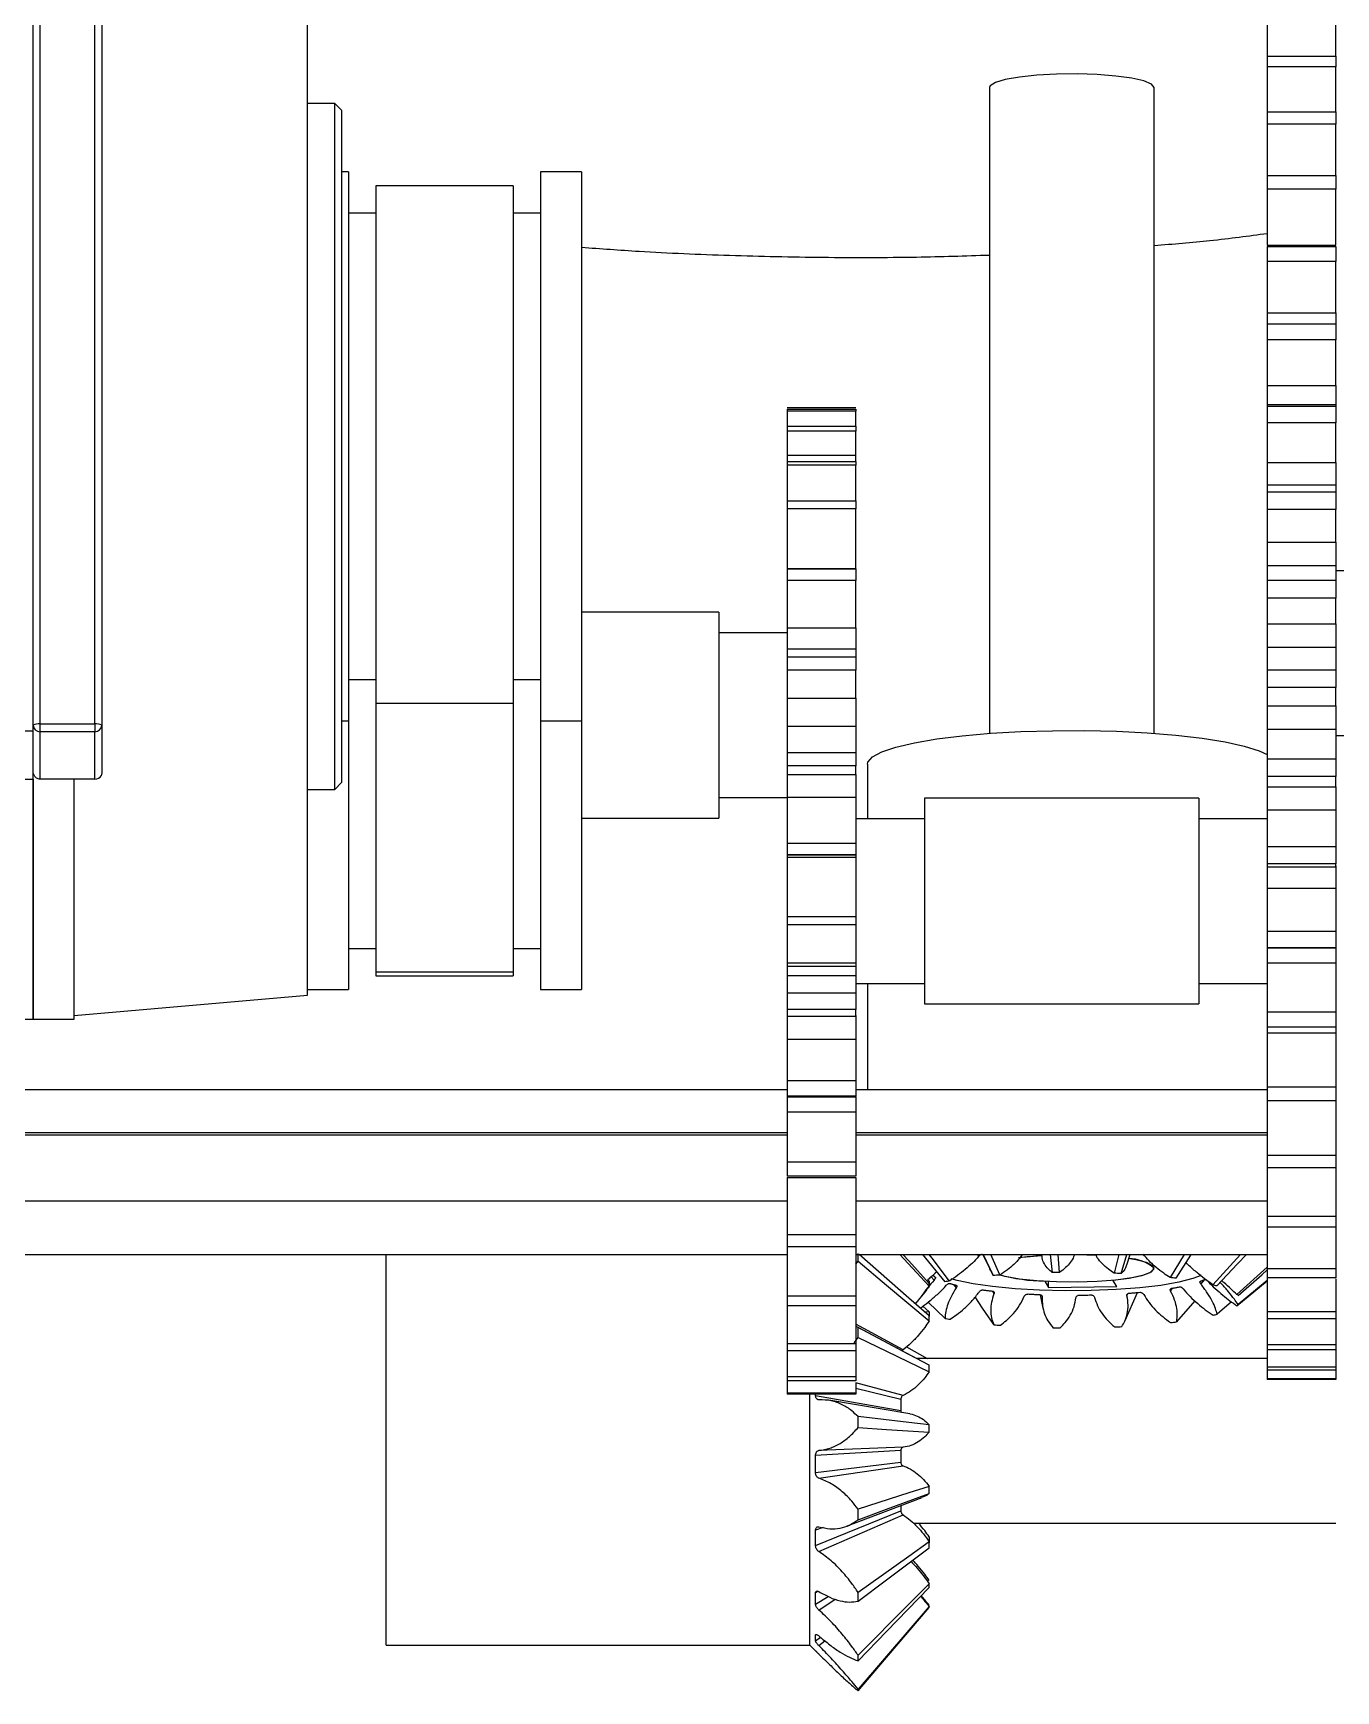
# Model space of a CAD drawing. Header units: millimetres. Extents: x 15 to 415, y 5 to 292.
# Drawn here: x 122.77 to 141.77, y 80.76 to 104.93 of the extents above; entities that cross this region are included whole.
import ezdxf

# ---------------------------------------------------------------- set-up
doc = ezdxf.new("R2010")
doc.units = ezdxf.units.MM

msp = doc.modelspace()

# ---------------------------------------------------------------- linework, layer by layer
at = {"color": 7, "linetype": 'Continuous', "lineweight": 25}
for p, q in [((126.766, 90.903), (126.766, 106.903)), ((122.766, 94.758), (122.766, 106.405)), ((122.866, 106.307), (122.866, 94.856)), ((123.666, 94.856), (123.666, 106.307)), ((123.766, 106.29), (123.766, 94.84)), ((140.766, 105.143), (140.766, 104.589)), ((141.766, 104.589), (141.766, 105.143)), ((140.766, 104.589), (141.766, 104.589)), ((140.766, 104.589), (140.766, 104.437)), ((141.766, 104.437), (140.766, 104.437)), ((140.766, 104.437), (140.766, 103.779)), ((141.766, 104.589), (141.766, 104.437)), ((141.766, 103.779), (141.766, 104.437)), ((136.716, 104.135), (136.716, 94.719)), ((139.116, 94.719), (139.116, 104.135)), ((127.166, 103.903), (126.766, 103.903)), ((127.266, 103.803), (127.166, 103.903)), ((127.166, 93.971), (127.166, 103.903)), ((127.266, 103.803), (127.266, 94.069)), ((140.766, 103.779), (141.766, 103.779)), ((140.766, 103.779), (140.766, 103.602)), ((141.766, 103.779), (141.766, 103.602)), ((141.766, 103.602), (140.766, 103.602)), ((140.766, 103.602), (140.766, 102.849)), ((141.766, 102.849), (141.766, 103.602)), ((127.366, 102.903), (127.266, 102.903)), ((127.366, 102.903), (127.366, 101.676)), ((129.766, 102.703), (127.766, 102.703)), ((127.766, 102.703), (127.766, 95.154)), ((129.766, 102.703), (129.766, 95.154)), ((130.766, 102.903), (130.166, 102.903)), ((130.166, 102.903), (130.166, 101.676)), ((130.766, 102.903), (130.766, 101.676)), ((140.766, 102.849), (141.766, 102.849)), ((140.766, 102.849), (140.766, 102.65)), ((141.766, 102.849), (141.766, 102.65)), ((141.766, 102.65), (140.766, 102.65)), ((140.766, 102.65), (140.766, 101.837)), ((141.766, 101.837), (141.766, 102.65)), ((127.766, 102.303), (127.366, 102.303)), ((130.166, 102.303), (129.766, 102.303)), ((140.766, 101.837), (141.766, 101.837)), ((140.766, 101.814), (141.766, 101.814)), ((140.766, 101.814), (140.766, 101.596)), ((141.766, 101.814), (141.766, 101.596)), ((127.366, 101.676), (127.366, 94.903)), ((130.166, 101.676), (130.166, 94.903)), ((130.766, 101.676), (130.766, 94.903)), ((141.766, 101.596), (140.766, 101.596)), ((140.766, 101.596), (140.766, 100.85)), ((141.766, 100.85), (141.766, 101.596)), ((140.766, 100.85), (141.766, 100.85)), ((140.766, 100.85), (140.766, 100.689)), ((141.766, 100.85), (141.766, 100.689)), ((140.766, 100.689), (141.766, 100.689)), ((140.766, 100.689), (140.766, 100.455)), ((141.766, 100.689), (141.766, 100.455)), ((141.766, 100.455), (140.766, 100.455)), ((140.766, 100.455), (140.766, 99.789)), ((141.766, 99.789), (141.766, 100.455)), ((140.766, 99.789), (141.766, 99.789)), ((140.766, 99.789), (140.766, 99.51)), ((141.766, 99.789), (141.766, 99.51)), ((134.766, 99.463), (133.766, 99.463)), ((133.766, 99.443), (134.766, 99.443)), ((133.766, 99.443), (133.766, 99.415)), ((134.766, 99.415), (133.766, 99.415)), ((133.766, 99.415), (133.766, 99.196)), ((134.766, 99.443), (134.766, 99.415)), ((134.766, 99.196), (134.766, 99.415)), ((141.766, 99.51), (140.766, 99.51)), ((140.766, 99.51), (140.766, 99.491)), ((140.766, 99.491), (141.766, 99.491)), ((140.766, 99.491), (140.766, 99.245)), ((141.766, 99.51), (141.766, 99.491)), ((141.766, 99.491), (141.766, 99.245)), ((133.766, 99.196), (134.766, 99.196)), ((133.766, 99.196), (133.766, 99.124)), ((134.766, 99.124), (133.766, 99.124)), ((133.766, 99.124), (133.766, 98.772)), ((134.766, 99.196), (134.766, 99.124)), ((134.766, 98.772), (134.766, 99.124)), ((141.766, 99.245), (140.766, 99.245)), ((140.766, 99.245), (140.766, 98.668)), ((141.766, 98.668), (141.766, 99.245)), ((134.766, 98.772), (133.766, 98.772)), ((133.766, 98.772), (133.766, 98.68)), ((133.766, 98.68), (134.766, 98.68)), ((133.766, 98.68), (133.766, 98.628)), ((134.766, 98.628), (133.766, 98.628)), ((133.766, 98.628), (133.766, 98.109)), ((134.766, 98.68), (134.766, 98.772)), ((134.766, 98.68), (134.766, 98.628)), ((134.766, 98.109), (134.766, 98.628)), ((140.766, 98.668), (141.766, 98.668)), ((140.766, 98.668), (140.766, 98.337)), ((141.766, 98.668), (141.766, 98.337)), ((133.766, 98.109), (134.766, 98.109)), ((133.766, 98.109), (133.766, 97.992)), ((134.766, 98.109), (134.766, 97.992)), ((141.766, 98.337), (140.766, 98.337)), ((140.766, 98.337), (140.766, 98.239)), ((140.766, 98.239), (141.766, 98.239)), ((140.766, 98.239), (140.766, 97.984)), ((141.766, 98.337), (141.766, 98.239)), ((141.766, 98.239), (141.766, 97.984)), ((134.766, 97.992), (133.766, 97.992)), ((133.766, 97.992), (133.766, 97.115)), ((134.766, 97.115), (134.766, 97.992)), ((141.766, 97.984), (140.766, 97.984)), ((140.766, 97.984), (140.766, 97.505)), ((141.766, 97.505), (141.766, 97.984)), ((140.766, 97.505), (141.766, 97.505)), ((140.766, 97.505), (140.766, 97.165)), ((141.766, 97.505), (141.766, 97.165)), ((140.766, 97.165), (141.766, 97.165)), ((140.766, 97.165), (140.766, 96.951)), ((141.766, 97.165), (141.766, 96.951)), ((134.766, 97.117), (133.766, 97.117)), ((133.766, 97.117), (134.766, 97.117)), ((133.766, 97.117), (133.766, 96.95)), ((133.766, 97.117), (133.766, 97.117)), ((134.766, 96.95), (133.766, 96.95)), ((133.766, 96.95), (133.766, 96.26)), ((134.766, 97.117), (134.766, 96.95)), ((134.766, 97.117), (134.766, 97.117)), ((134.766, 96.26), (134.766, 96.95)), ((140.766, 96.951), (141.766, 96.951)), ((140.766, 96.951), (140.766, 96.691)), ((142.767, 97.088), (141.766, 97.088)), ((141.766, 96.951), (141.766, 96.691)), ((141.766, 96.691), (140.766, 96.691)), ((140.766, 96.691), (140.766, 96.317)), ((141.766, 96.317), (141.766, 96.691)), ((132.766, 96.485), (130.766, 96.485)), ((132.766, 96.485), (132.766, 93.485)), ((133.766, 96.185), (132.766, 96.185)), ((133.766, 96.26), (134.766, 96.26)), ((133.766, 96.26), (133.766, 95.945)), ((134.766, 96.26), (134.766, 95.945)), ((140.766, 96.317), (141.766, 96.317)), ((140.766, 96.317), (140.766, 95.974)), ((141.766, 96.317), (141.766, 95.974)), ((134.766, 95.945), (133.766, 95.945)), ((133.766, 95.945), (133.766, 95.836)), ((134.766, 95.945), (134.766, 95.836)), ((140.766, 95.974), (141.766, 95.974)), ((140.766, 95.974), (140.766, 95.647)), ((141.766, 95.974), (141.766, 95.647)), ((133.766, 95.836), (134.766, 95.836)), ((133.766, 95.836), (133.766, 95.642)), ((134.766, 95.836), (134.766, 95.642)), ((127.366, 95.503), (127.766, 95.503)), ((129.766, 95.503), (130.166, 95.503)), ((134.766, 95.642), (133.766, 95.642)), ((133.766, 95.642), (133.766, 95.233)), ((134.766, 95.233), (134.766, 95.642)), ((140.766, 95.647), (141.766, 95.647)), ((140.766, 95.647), (140.766, 95.386)), ((141.766, 95.647), (141.766, 95.386)), ((133.766, 95.233), (134.766, 95.233)), ((133.766, 95.233), (133.766, 94.825)), ((134.766, 95.233), (134.766, 94.825)), ((141.766, 95.386), (140.766, 95.386)), ((140.766, 95.386), (140.766, 95.123)), ((141.766, 95.123), (141.766, 95.386)), ((129.766, 95.154), (127.766, 95.154)), ((127.766, 95.154), (127.766, 91.237)), ((129.766, 95.154), (129.766, 91.237)), ((140.766, 95.123), (141.766, 95.123)), ((140.766, 95.123), (140.766, 94.781)), ((141.766, 95.123), (141.766, 94.781)), ((121.766, 94.758), (122.766, 94.758)), ((122.766, 94.051), (122.766, 94.758)), ((122.866, 94.856), (123.666, 94.856)), ((122.866, 94.856), (122.866, 94.741)), ((123.666, 94.741), (122.866, 94.741)), ((122.866, 94.741), (122.866, 94.051)), ((123.666, 94.856), (123.666, 94.741)), ((123.666, 94.051), (123.666, 94.741)), ((123.766, 94.84), (123.766, 94.145)), ((127.266, 94.903), (127.366, 94.903)), ((127.366, 94.903), (127.366, 90.985)), ((130.166, 94.903), (130.766, 94.903)), ((130.166, 94.903), (130.166, 90.985)), ((130.766, 94.903), (130.766, 90.985)), ((133.766, 94.825), (134.766, 94.825)), ((133.766, 94.825), (133.766, 94.441)), ((134.766, 94.825), (134.766, 94.441)), ((140.766, 94.781), (141.766, 94.781)), ((140.766, 94.781), (140.766, 94.346)), ((141.766, 94.781), (141.766, 94.346)), ((141.766, 94.688), (142.767, 94.688)), ((133.766, 94.441), (134.766, 94.441)), ((133.766, 94.441), (133.766, 94.246)), ((134.766, 94.246), (133.766, 94.246)), ((133.766, 94.246), (133.766, 94.12)), ((134.766, 94.441), (134.766, 94.246)), ((134.766, 94.12), (134.766, 94.246)), ((134.936, 94.27), (134.936, 93.475)), ((140.766, 94.346), (141.766, 94.346)), ((140.766, 94.346), (140.766, 94.089)), ((141.766, 94.346), (141.766, 94.089)), ((121.766, 94.051), (122.766, 94.051)), ((122.766, 90.553), (122.766, 94.051)), ((122.766, 94.051), (122.766, 90.553)), ((123.366, 94.051), (122.866, 94.051)), ((123.666, 94.051), (123.366, 94.051)), ((123.366, 90.553), (123.366, 94.051)), ((123.766, 94.145), (123.759, 94.101)), ((127.166, 93.903), (127.266, 94.003)), ((127.266, 94.069), (127.266, 94.003)), ((133.766, 94.12), (134.766, 94.12)), ((133.766, 94.12), (133.766, 93.79)), ((134.766, 94.12), (134.766, 93.79)), ((141.766, 94.089), (140.766, 94.089)), ((140.766, 94.089), (140.766, 93.94)), ((141.767, 94.126), (141.766, 94.126)), ((141.766, 93.94), (141.766, 94.089)), ((126.766, 93.903), (127.166, 93.903)), ((127.166, 93.903), (127.166, 93.971)), ((132.766, 93.785), (133.766, 93.785)), ((133.766, 93.79), (134.766, 93.79)), ((133.766, 93.79), (133.766, 93.119)), ((134.766, 93.79), (134.766, 93.119)), ((139.766, 93.775), (135.766, 93.775)), ((135.766, 93.775), (135.766, 90.775)), ((139.766, 93.775), (139.766, 90.775)), ((140.766, 93.94), (141.766, 93.94)), ((140.766, 93.94), (140.766, 93.605)), ((141.766, 93.94), (141.766, 93.605)), ((140.766, 93.605), (141.766, 93.605)), ((140.766, 93.605), (140.766, 93.069)), ((141.766, 93.605), (141.766, 93.069)), ((130.766, 93.485), (132.766, 93.485)), ((135.766, 93.475), (134.766, 93.475)), ((140.766, 93.475), (139.766, 93.475)), ((133.766, 93.119), (134.766, 93.119)), ((133.766, 93.119), (133.766, 92.949)), ((134.766, 93.119), (134.766, 92.949)), ((140.766, 93.069), (141.766, 93.069)), ((140.766, 93.069), (140.766, 92.819)), ((141.766, 93.069), (141.766, 92.819)), ((134.766, 92.949), (133.766, 92.949)), ((133.766, 92.949), (133.766, 92.947)), ((133.766, 92.947), (134.766, 92.947)), ((133.766, 92.947), (133.766, 92.916)), ((133.766, 92.916), (134.766, 92.916)), ((133.766, 92.916), (133.766, 92.049)), ((134.766, 92.947), (134.766, 92.949)), ((134.766, 92.947), (134.766, 92.916)), ((134.766, 92.916), (134.766, 92.049)), ((141.766, 92.819), (140.766, 92.819)), ((140.766, 92.819), (140.766, 92.773)), ((141.766, 92.773), (141.766, 92.819)), ((140.766, 92.787), (140.766, 92.464)), ((140.766, 92.773), (141.766, 92.773)), ((141.766, 92.787), (141.766, 92.464)), ((140.766, 92.464), (141.766, 92.464)), ((140.766, 92.464), (140.766, 91.835)), ((141.766, 92.464), (141.766, 91.835)), ((133.766, 92.049), (134.766, 92.049)), ((133.766, 92.049), (133.766, 91.928)), ((134.766, 91.928), (133.766, 91.928)), ((133.766, 91.928), (133.766, 91.376)), ((134.766, 92.049), (134.766, 91.928)), ((134.766, 91.928), (134.766, 91.376)), ((140.766, 91.835), (141.766, 91.835)), ((140.766, 91.835), (140.766, 91.595)), ((141.766, 91.835), (141.766, 91.595)), ((127.366, 91.585), (127.766, 91.585)), ((129.766, 91.585), (130.166, 91.585)), ((141.766, 91.595), (140.766, 91.595)), ((140.766, 91.595), (140.766, 91.594)), ((140.766, 91.594), (141.766, 91.594)), ((140.766, 91.594), (140.766, 91.375)), ((141.766, 91.594), (141.766, 91.595)), ((141.766, 91.594), (141.766, 91.375)), ((133.766, 91.376), (134.766, 91.376)), ((133.766, 91.376), (133.766, 91.319)), ((134.766, 91.376), (134.766, 91.319)), ((140.766, 91.375), (141.766, 91.375)), ((140.766, 91.375), (140.766, 90.662)), ((141.766, 91.375), (141.766, 90.662)), ((129.766, 91.237), (127.766, 91.237)), ((127.766, 91.237), (127.766, 91.185)), ((127.766, 91.185), (129.766, 91.185)), ((129.766, 91.237), (129.766, 91.185)), ((134.766, 91.319), (133.766, 91.319)), ((133.766, 91.319), (133.766, 91.19)), ((133.766, 91.19), (133.766, 90.938)), ((133.766, 91.19), (134.766, 91.19)), ((134.766, 91.319), (134.766, 91.19)), ((134.766, 91.19), (134.766, 90.938)), ((123.366, 90.605), (126.766, 90.903)), ((126.766, 90.985), (127.366, 90.985)), ((130.166, 90.985), (130.766, 90.985)), ((133.766, 90.938), (134.766, 90.938)), ((133.766, 90.938), (133.766, 90.696)), ((134.766, 91.075), (135.766, 91.075)), ((134.766, 90.938), (134.766, 90.696)), ((134.936, 91.075), (134.936, 89.524)), ((139.766, 91.075), (140.766, 91.075)), ((134.766, 90.696), (133.766, 90.696)), ((133.766, 90.696), (133.766, 90.599)), ((134.766, 90.599), (134.766, 90.696)), ((135.766, 90.775), (139.766, 90.775)), ((140.766, 90.662), (141.766, 90.662)), ((140.766, 90.662), (140.766, 90.437)), ((141.766, 90.662), (141.766, 90.437)), ((121.766, 90.553), (122.766, 90.553)), ((122.766, 90.553), (123.366, 90.553)), ((133.766, 90.609), (133.766, 90.264)), ((133.766, 90.599), (134.766, 90.599)), ((134.766, 90.609), (134.766, 90.264)), ((141.766, 90.437), (140.766, 90.437)), ((140.766, 90.437), (140.766, 90.354)), ((141.766, 90.437), (141.766, 90.354)), ((133.766, 90.264), (134.766, 90.264)), ((133.766, 90.264), (133.766, 89.661)), ((134.766, 90.264), (134.766, 89.661)), ((140.766, 90.354), (141.766, 90.354)), ((140.766, 90.354), (140.766, 89.568)), ((141.766, 90.354), (141.766, 89.568)), ((133.766, 89.661), (134.766, 89.661)), ((133.766, 89.661), (133.766, 89.432)), ((134.766, 89.661), (134.766, 89.432)), ((133.766, 89.524), (121.766, 89.524)), ((134.766, 89.432), (133.766, 89.432)), ((133.766, 89.432), (133.766, 89.423)), ((133.766, 89.423), (134.766, 89.423)), ((133.766, 89.423), (133.766, 89.201)), ((140.766, 89.524), (134.766, 89.524)), ((134.766, 89.423), (134.766, 89.432)), ((134.766, 89.423), (134.766, 89.201)), ((140.766, 89.568), (141.766, 89.568)), ((140.766, 89.568), (140.766, 89.361)), ((141.766, 89.568), (141.766, 89.361)), ((133.766, 89.201), (134.766, 89.201)), ((133.766, 89.201), (133.766, 88.472)), ((134.766, 89.201), (134.766, 88.472)), ((141.766, 89.361), (140.766, 89.361)), ((140.766, 89.361), (140.766, 88.57)), ((141.766, 89.361), (141.766, 88.57)), ((121.766, 88.901), (133.766, 88.901)), ((121.766, 88.866), (133.766, 88.866)), ((134.766, 88.901), (140.766, 88.901)), ((134.766, 88.866), (140.766, 88.866)), ((133.766, 88.472), (134.766, 88.472)), ((133.766, 88.472), (133.766, 88.265)), ((134.766, 88.472), (134.766, 88.265)), ((140.766, 88.57), (141.766, 88.57)), ((140.766, 88.57), (140.766, 88.384)), ((141.766, 88.57), (141.766, 88.384)), ((134.766, 88.265), (133.766, 88.265)), ((133.766, 88.243), (134.766, 88.243)), ((133.766, 88.243), (133.766, 87.414)), ((134.766, 88.243), (134.766, 87.414)), ((141.766, 88.384), (140.766, 88.384)), ((140.766, 88.384), (140.766, 87.683)), ((141.766, 88.384), (141.766, 87.683)), ((121.566, 87.903), (133.766, 87.903)), ((134.766, 87.903), (140.766, 87.903)), ((140.766, 87.683), (141.766, 87.683)), ((140.766, 87.683), (140.766, 87.521)), ((141.766, 87.521), (140.766, 87.521)), ((140.766, 87.521), (140.766, 86.921)), ((141.766, 87.683), (141.766, 87.521)), ((141.766, 87.521), (141.766, 86.921)), ((133.766, 87.414), (134.766, 87.414)), ((133.766, 87.414), (133.766, 87.235)), ((134.766, 87.235), (133.766, 87.235)), ((133.766, 87.235), (133.766, 86.52)), ((134.766, 87.414), (134.766, 87.235)), ((134.766, 87.235), (134.766, 86.52)), ((121.566, 87.124), (133.766, 87.124)), ((127.916, 81.427), (127.916, 87.124)), ((134.766, 87.124), (140.766, 87.124)), ((134.766, 86.981), (134.798, 87.026)), ((134.798, 87.026), (134.798, 87.137)), ((135.408, 87.124), (135.836, 86.66)), ((135.74, 87.124), (136.061, 86.723)), ((136.539, 87.124), (136.555, 87.093)), ((136.617, 87.124), (136.742, 86.863)), ((136.621, 87.124), (136.768, 86.816)), ((136.864, 86.824), (136.733, 87.124)), ((137.473, 87.124), (137.479, 87.089)), ((137.6, 87.124), (137.631, 86.86)), ((137.737, 86.861), (137.718, 87.124)), ((138.601, 87.124), (138.532, 86.85)), ((138.635, 86.845), (138.717, 87.124)), ((138.717, 86.974), (138.764, 87.124)), ((139.553, 87.124), (139.349, 86.787)), ((140.376, 87.124), (139.973, 86.679)), ((135.815, 86.755), (135.836, 86.732)), ((135.865, 86.797), (135.906, 86.749)), ((136.768, 86.816), (136.742, 86.863)), ((138.57, 86.656), (138.516, 86.75)), ((139.799, 86.691), (139.855, 86.759)), ((140.766, 86.939), (140.32, 86.542)), ((140.766, 86.921), (141.766, 86.921)), ((140.766, 86.921), (140.766, 86.785)), ((141.766, 86.785), (140.766, 86.785)), ((140.766, 86.785), (140.766, 86.294)), ((141.766, 86.921), (141.766, 86.785)), ((141.766, 86.769), (141.766, 86.294)), ((133.766, 86.52), (134.766, 86.52)), ((133.766, 86.52), (133.766, 86.376)), ((134.766, 86.52), (134.766, 86.376)), ((135.836, 86.732), (135.818, 86.72)), ((135.836, 86.732), (135.836, 86.695)), ((135.836, 86.66), (135.836, 86.701)), ((136.191, 86.685), (136.229, 86.636)), ((136.759, 86.589), (136.78, 86.549)), ((137.453, 86.537), (137.495, 86.342)), ((137.481, 86.515), (137.484, 86.501)), ((137.521, 86.734), (137.574, 86.641)), ((137.574, 86.641), (137.574, 86.731)), ((137.574, 86.641), (138.57, 86.656)), ((138.692, 86.16), (138.873, 86.569)), ((138.72, 86.52), (138.733, 86.552)), ((139.357, 86.589), (139.386, 86.633)), ((140.322, 86.376), (140.766, 86.74)), ((140.766, 86.742), (140.341, 86.393)), ((134.766, 86.376), (133.766, 86.376)), ((133.766, 86.376), (133.766, 85.823)), ((134.766, 86.376), (134.766, 85.823)), ((135.744, 86.37), (135.836, 86.288)), ((135.836, 86.288), (135.776, 86.28)), ((136.067, 86.191), (135.821, 86.429)), ((135.836, 86.288), (135.836, 86.217)), ((139.71, 86.445), (139.443, 86.141)), ((140.242, 86.434), (140.035, 86.253)), ((140.766, 86.294), (141.766, 86.294)), ((140.766, 86.294), (140.766, 86.186)), ((141.766, 86.294), (141.766, 86.186)), ((135.454, 85.735), (134.766, 86.105)), ((134.798, 86.059), (134.779, 86.068)), ((135.825, 85.515), (134.78, 86.07)), ((134.798, 85.914), (134.798, 86.059)), ((135.836, 86.155), (135.836, 86.228)), ((141.766, 86.186), (140.766, 86.186)), ((140.766, 86.186), (140.766, 85.813)), ((141.766, 86.186), (141.766, 85.813)), ((133.766, 85.823), (134.766, 85.823)), ((133.766, 85.823), (133.766, 85.717)), ((134.739, 85.836), (134.798, 85.914)), ((134.766, 85.823), (134.766, 85.717)), ((140.766, 85.813), (141.766, 85.813)), ((140.766, 85.813), (140.766, 85.735)), ((141.766, 85.813), (141.766, 85.735)), ((134.766, 85.717), (133.766, 85.717)), ((133.766, 85.717), (133.766, 85.346)), ((134.766, 85.717), (134.766, 85.346)), ((135.505, 85.778), (135.805, 85.607)), ((140.766, 85.607), (135.653, 85.607)), ((140.766, 85.762), (140.766, 85.485)), ((141.766, 85.735), (140.766, 85.735)), ((141.766, 85.762), (141.766, 85.485)), ((133.766, 85.346), (134.766, 85.346)), ((133.766, 85.346), (133.766, 85.283)), ((134.766, 85.346), (134.766, 85.283)), ((135.824, 85.514), (135.836, 85.509)), ((135.836, 85.413), (135.836, 85.509)), ((140.766, 85.485), (141.766, 85.485)), ((140.766, 85.485), (140.766, 85.438)), ((140.766, 85.454), (140.766, 85.314)), ((141.766, 85.438), (140.766, 85.438)), ((140.766, 85.314), (141.766, 85.314)), ((140.766, 85.314), (140.766, 85.299)), ((141.766, 85.485), (141.766, 85.438)), ((141.766, 85.454), (141.766, 85.314)), ((141.766, 85.314), (141.766, 85.299)), ((134.766, 85.283), (133.766, 85.283)), ((133.766, 85.283), (133.766, 85.104)), ((133.766, 85.104), (134.766, 85.104)), ((133.766, 85.104), (133.766, 85.086)), ((134.766, 85.086), (133.766, 85.086)), ((134.095, 81.427), (134.095, 85.107)), ((134.179, 85.068), (134.179, 85.086)), ((134.179, 85.068), (135.422, 84.847)), ((134.766, 85.253), (134.766, 85.104)), ((135.454, 85.069), (134.766, 85.253)), ((135.422, 85.011), (134.766, 85.17)), ((134.766, 85.104), (134.766, 85.086)), ((141.766, 85.299), (140.766, 85.299)), ((135.555, 84.799), (134.373, 84.997)), ((134.798, 84.599), (134.798, 84.759)), ((135.836, 84.535), (135.836, 84.642)), ((135.422, 84.265), (134.179, 84.194)), ((134.179, 83.943), (135.422, 84.097)), ((135.454, 84.313), (134.227, 84.266)), ((134.227, 83.861), (135.454, 84.042)), ((135.836, 83.64), (135.836, 83.742)), ((134.179, 82.88), (135.422, 83.388)), ((134.63, 83.162), (135.733, 83.581)), ((134.798, 83.257), (134.798, 83.411)), ((134.289, 83.142), (134.179, 83.104)), ((134.227, 82.791), (135.454, 83.328)), ((135.606, 83.207), (141.767, 83.207)), ((135.836, 83.006), (135.836, 82.919)), ((135.836, 82.848), (135.836, 82.932)), ((134.217, 82.213), (134.179, 82.19)), ((134.798, 82.071), (134.798, 82.197)), ((135.836, 82.267), (135.836, 82.322)), ((134.179, 82.024), (134.36, 82.139)), ((134.227, 81.94), (134.465, 82.099)), ((135.836, 81.975), (135.836, 81.993)), ((134.189, 81.584), (134.179, 81.576)), ((134.179, 81.489), (134.249, 81.544)), ((134.227, 81.421), (134.313, 81.491)), ((127.916, 81.427), (134.095, 81.427)), ((134.095, 81.427), (134.179, 81.343)), ((134.179, 81.343), (134.179, 81.343)), ((134.798, 81.2), (134.798, 81.282)), ((134.798, 80.762), (134.798, 80.789))]:
    msp.add_line(p, q, dxfattribs=at)
at = {"color": 7, "linetype": 'Continuous', "lineweight": 25, "flags": 128}
for points in [[(139.116, 104.135), (139.078, 104.184), (138.967, 104.23), (138.79, 104.27), (138.559, 104.301), (138.286, 104.323), (137.991, 104.332), (137.691, 104.329), (137.405, 104.313), (137.151, 104.287), (136.945, 104.251), (136.8, 104.207), (136.725, 104.159), (136.716, 104.135)], [(134.936, 94.27), (134.942, 94.301), (135.007, 94.377), (135.145, 94.451), (135.35, 94.52), (135.619, 94.583), (135.945, 94.638), (136.318, 94.684), (136.732, 94.72), (137.174, 94.745), (137.635, 94.758), (138.102, 94.76), (138.565, 94.749), (139.012, 94.726), (139.432, 94.692), (139.815, 94.648), (140.15, 94.595), (140.431, 94.533), (140.65, 94.465), (140.766, 94.413)], [(134.798, 87.026), (135.214, 86.677), (135.836, 86.155)], [(135.836, 86.228), (135.54, 86.487), (134.813, 87.124)], [(135.836, 86.701), (135.54, 87.028), (135.452, 87.124)], [(136.133, 86.736), (135.879, 87.068), (135.836, 87.124)], [(137.468, 87.104), (137.25, 87.085), (137.14, 87.072)], [(138.278, 87.109), (138.097, 87.116), (137.949, 87.118)], [(138.274, 87.109), (137.991, 87.118), (137.951, 87.118)], [(138.516, 86.75), (138.752, 86.779), (138.936, 86.817), (139.059, 86.861), (139.113, 86.909), (139.095, 86.957), (139.005, 87.004), (138.849, 87.045), (138.76, 87.061)], [(139.435, 86.776), (139.651, 87.113), (139.658, 87.124)], [(140.03, 86.664), (140.331, 86.986), (140.461, 87.124)], [(139.803, 86.818), (139.682, 86.771), (139.477, 86.718), (139.216, 86.673), (138.908, 86.637), (138.564, 86.611), (138.197, 86.597), (137.819, 86.594), (137.445, 86.603), (137.088, 86.623), (136.761, 86.654), (136.476, 86.695), (136.242, 86.744), (136.154, 86.769)], [(136.716, 86.921), (136.725, 86.896), (136.75, 86.874)], [(136.716, 86.921), (136.716, 86.92), (136.735, 86.885)], [(136.862, 86.826), (136.945, 86.805), (137.151, 86.769), (137.405, 86.742), (137.691, 86.727), (137.991, 86.724), (138.286, 86.733), (138.559, 86.754), (138.79, 86.786), (138.967, 86.826), (139.078, 86.872), (139.116, 86.921)], [(140.34, 86.525), (140.685, 86.826), (140.766, 86.898)], [(136.777, 86.1), (136.615, 86.341), (136.505, 86.504)], [(135.836, 85.509), (135.54, 85.666), (134.798, 86.059)], [(134.798, 85.914), (135.214, 85.713), (135.836, 85.413)], [(135.836, 84.642), (135.54, 84.675), (134.798, 84.759)], [(134.798, 84.599), (135.214, 84.573), (135.836, 84.535)], [(135.836, 83.742), (135.54, 83.647), (134.798, 83.411)], [(134.798, 83.257), (135.214, 83.41), (135.836, 83.64)], [(135.836, 82.932), (135.54, 82.722), (134.798, 82.197)], [(134.798, 82.071), (135.214, 82.382), (135.836, 82.848)], [(135.836, 82.322), (135.54, 82.025), (134.798, 81.282)], [(134.798, 81.2), (135.214, 81.628), (135.836, 82.267)], [(135.836, 81.993), (135.54, 81.649), (134.798, 80.789)], [(134.798, 80.762), (135.214, 81.248), (135.836, 81.975)]]:
    msp.add_lwpolyline(points, dxfattribs=at)
at = {"color": 7, "linetype": 'Continuous', "lineweight": 25}
for centre, radius, start, end in [((122.842, 94.692), 0.166, 81.5753, 117.1196), ((122.866, 94.841), 0.0993, 180.3962, 270.3908), ((123.691, 94.692), 0.166, 62.8804, 98.4247), ((123.667, 94.841), 0.0993, 269.6092, 359.6038), ((137.753, 82.563), 4.55, 93.5225, 97.737), ((138.733, 86.481), 0.583, 49.0192, 88.8202), ((137.701, 76.073), 10.783, 94.4547, 94.9644), ((137.573, 89.506), 2.772, 254.9617, 268.9143), ((137.914, 72.129), 14.733, 90.6862, 91.1002), ((137.963, 73.514), 13.348, 87.1181, 87.5603), ((138.434, 79.044), 7.796, 82.6274, 83.2602), ((136.945, 82.048), 4.759, 99.8366, 100.716), ((139.379, 84.319), 2.434, 74.4892, 75.8644), ((140.183, 86.365), 0.223, 45.568, 52.3358), ((140.189, 86.545), 0.215, 308.2224, 315.1534), ((136.956, 90.928), 4.819, 259.3695, 260.2416), ((137.707, 96.906), 10.847, 265.0841, 265.5919), ((137.914, 100.803), 14.75, 268.9386, 269.3523), ((137.966, 99.357), 13.303, 272.4806, 272.9237), ((138.443, 93.804), 7.728, 276.7972, 277.4338), ((139.39, 88.555), 2.391, 284.2566, 285.6483)]:
    msp.add_arc(centre, radius, start, end, dxfattribs=at)
msp.add_ellipse((123.666, 94.133), major_axis=(0.1, 0), ratio=0.821753, start_param=4.712389, end_param=5.88672, dxfattribs=at)
for points, knots in [([(139.116, 101.831), (139.393, 101.854), (139.984, 101.902), (140.495, 101.971), (140.766, 102.008)], [0, 0, 0, 0, 0.468315, 1, 1, 1, 1]), ([(130.766, 101.806), (131.043, 101.785), (131.736, 101.734), (132.921, 101.684), (134.28, 101.655), (135.56, 101.655), (136.362, 101.681), (136.716, 101.692)], [0, 0, 0, 0, 0.149174, 0.3738, 0.598422, 0.823038, 1, 1, 1, 1]), ([(122.866, 94.051), (122.858, 94.052), (122.84, 94.053), (122.813, 94.066), (122.788, 94.091), (122.77, 94.126), (122.768, 94.153), (122.766, 94.166)], [0, 0, 0, 0, 0.1409806, 0.2812898, 0.4797064, 0.7535788, 1, 1, 1, 1]), ([(136.555, 87.093), (136.526, 87.061), (136.469, 86.998), (136.364, 86.907), (136.252, 86.818), (136.173, 86.764), (136.133, 86.736)], [0, 0, 0, 0, 0.256595, 0.513187, 0.753461, 1, 1, 1, 1]), ([(136.608, 87.124), (136.606, 87.124), (136.598, 87.122), (136.588, 87.117), (136.575, 87.11), (136.564, 87.102), (136.558, 87.096), (136.555, 87.093)], [0, 0, 0, 0, 0.140918, 0.396555, 0.523397, 0.77983, 1, 1, 1, 1]), ([(137.191, 87.124), (137.179, 87.105), (137.148, 87.056), (137.074, 86.98), (136.977, 86.898), (136.902, 86.849), (136.864, 86.824)], [0, 0, 0, 0, 0.181478, 0.463997, 0.728549, 1, 1, 1, 1]), ([(137.631, 86.86), (137.61, 86.877), (137.563, 86.917), (137.513, 86.989), (137.483, 87.049), (137.481, 87.084), (137.481, 87.089)], [0, 0, 0, 0, 0.253455, 0.586379, 0.941525, 1, 1, 1, 1]), ([(137.952, 87.124), (137.949, 87.112), (137.939, 87.072), (137.896, 87.007), (137.829, 86.93), (137.768, 86.885), (137.737, 86.861)], [0, 0, 0, 0, 0.12156, 0.42476, 0.708678, 1, 1, 1, 1]), ([(138.532, 86.85), (138.504, 86.868), (138.44, 86.912), (138.356, 86.988), (138.292, 87.061), (138.27, 87.108), (138.263, 87.124)], [0, 0, 0, 0, 0.225333, 0.521318, 0.83706, 1, 1, 1, 1]), ([(139.349, 86.787), (139.318, 86.807), (139.245, 86.855), (139.14, 86.936), (139.036, 87.031), (138.984, 87.097), (138.957, 87.13)], [0, 0, 0, 0, 0.1937331, 0.4482103, 0.719673, 1, 1, 1, 1]), ([(139.973, 86.679), (139.943, 86.702), (139.871, 86.754), (139.76, 86.842), (139.657, 86.929), (139.602, 86.983), (139.581, 87.004)], [0, 0, 0, 0, 0.2193994, 0.5075905, 0.8150174, 1, 1, 1, 1]), ([(135.945, 86.868), (135.917, 86.843), (135.871, 86.802), (135.823, 86.762), (135.804, 86.746)], [0, 0, 0, 0, 0.598404, 1, 1, 1, 1]), ([(135.894, 86.818), (135.895, 86.816), (135.898, 86.812), (135.903, 86.807), (135.909, 86.802), (135.916, 86.796), (135.922, 86.792), (135.925, 86.79)], [0, 0, 0, 0, 0.186793, 0.373587, 0.56038, 0.747173, 1, 1, 1, 1]), ([(135.925, 86.79), (135.926, 86.789), (135.928, 86.786), (135.926, 86.779), (135.922, 86.77), (135.916, 86.761), (135.909, 86.753), (135.906, 86.749)], [0, 0, 0, 0, 0.229281, 0.458623, 0.572419, 0.802476, 1, 1, 1, 1]), ([(138.716, 86.975), (138.708, 86.953), (138.692, 86.906), (138.654, 86.866), (138.635, 86.845)], [0, 0, 0, 0, 0.4668693, 1, 1, 1, 1]), ([(139.791, 86.733), (139.795, 86.734), (139.803, 86.737), (139.815, 86.742), (139.826, 86.747), (139.839, 86.752), (139.847, 86.756), (139.851, 86.759)], [0, 0, 0, 0, 0.186793, 0.373587, 0.56038, 0.747173, 1, 1, 1, 1]), ([(139.851, 86.759), (139.853, 86.759), (139.858, 86.76), (139.866, 86.757), (139.876, 86.751), (139.886, 86.744), (139.894, 86.737), (139.897, 86.733)], [0, 0, 0, 0, 0.229281, 0.458623, 0.572419, 0.802476, 1, 1, 1, 1]), ([(135.836, 86.66), (135.814, 86.631), (135.764, 86.564), (135.695, 86.478), (135.647, 86.424), (135.632, 86.407)], [0, 0, 0, 0, 0.3449518, 0.7980617, 1, 1, 1, 1]), ([(135.705, 86.343), (135.714, 86.349), (135.762, 86.381), (135.851, 86.451), (135.972, 86.555), (136.047, 86.634), (136.085, 86.674)], [0, 0, 0, 0, 0.072398, 0.365172, 0.677487, 1, 1, 1, 1]), ([(135.906, 86.749), (135.874, 86.712), (135.809, 86.636), (135.744, 86.552), (135.716, 86.507), (135.711, 86.499)], [0, 0, 0, 0, 0.450849, 0.901691, 1, 1, 1, 1]), ([(136.229, 86.636), (136.204, 86.596), (136.155, 86.517), (136.106, 86.402), (136.073, 86.292), (136.069, 86.225), (136.067, 86.191)], [0, 0, 0, 0, 0.256595, 0.513187, 0.753461, 1, 1, 1, 1]), ([(136.085, 86.674), (136.089, 86.678), (136.097, 86.686), (136.108, 86.694), (136.119, 86.699), (136.129, 86.702), (136.135, 86.701), (136.137, 86.701)], [0, 0, 0, 0, 0.230209, 0.460483, 0.574554, 0.804717, 1, 1, 1, 1]), ([(136.137, 86.701), (136.142, 86.699), (136.153, 86.696), (136.169, 86.691), (136.185, 86.687), (136.205, 86.682), (136.218, 86.679), (136.226, 86.677)], [0, 0, 0, 0, 0.186793, 0.373587, 0.56038, 0.747173, 1, 1, 1, 1]), ([(136.139, 86.179), (136.171, 86.2), (136.244, 86.248), (136.355, 86.339), (136.468, 86.45), (136.53, 86.533), (136.562, 86.576)], [0, 0, 0, 0, 0.193733, 0.44821, 0.719673, 1, 1, 1, 1]), ([(136.226, 86.677), (136.229, 86.676), (136.235, 86.674), (136.238, 86.666), (136.239, 86.657), (136.236, 86.648), (136.231, 86.639), (136.229, 86.636)], [0, 0, 0, 0, 0.229281, 0.458623, 0.572419, 0.802476, 1, 1, 1, 1]), ([(136.562, 86.576), (136.565, 86.58), (136.572, 86.589), (136.584, 86.597), (136.596, 86.603), (136.609, 86.607), (136.617, 86.606), (136.621, 86.606)], [0, 0, 0, 0, 0.230209, 0.460483, 0.574554, 0.804717, 1, 1, 1, 1]), ([(136.621, 86.606), (136.629, 86.605), (136.645, 86.603), (136.67, 86.599), (136.695, 86.596), (136.724, 86.593), (136.744, 86.591), (136.756, 86.589)], [0, 0, 0, 0, 0.1867933, 0.3735865, 0.5603798, 0.747173, 1, 1, 1, 1]), ([(136.78, 86.549), (136.767, 86.508), (136.74, 86.427), (136.73, 86.31), (136.739, 86.199), (136.764, 86.133), (136.777, 86.1)], [0, 0, 0, 0, 0.256595, 0.513187, 0.753461, 1, 1, 1, 1]), ([(136.756, 86.589), (136.761, 86.588), (136.769, 86.587), (136.777, 86.58), (136.782, 86.571), (136.784, 86.561), (136.781, 86.553), (136.78, 86.549)], [0, 0, 0, 0, 0.2292805, 0.4586231, 0.5724189, 0.8024763, 1, 1, 1, 1]), ([(136.873, 86.092), (136.903, 86.115), (136.972, 86.168), (137.069, 86.265), (137.16, 86.382), (137.201, 86.469), (137.221, 86.513)], [0, 0, 0, 0, 0.193733, 0.44821, 0.719673, 1, 1, 1, 1]), ([(137.221, 86.513), (137.224, 86.517), (137.229, 86.526), (137.239, 86.535), (137.252, 86.542), (137.265, 86.547), (137.275, 86.547), (137.279, 86.547)], [0, 0, 0, 0, 0.230209, 0.460483, 0.574554, 0.804717, 1, 1, 1, 1]), ([(137.279, 86.547), (137.289, 86.546), (137.309, 86.545), (137.34, 86.543), (137.37, 86.542), (137.404, 86.54), (137.428, 86.54), (137.442, 86.539)], [0, 0, 0, 0, 0.186793, 0.373587, 0.56038, 0.747173, 1, 1, 1, 1]), ([(137.442, 86.539), (137.448, 86.538), (137.458, 86.537), (137.47, 86.531), (137.478, 86.523), (137.484, 86.513), (137.484, 86.504), (137.484, 86.501)], [0, 0, 0, 0, 0.229281, 0.458623, 0.572419, 0.802476, 1, 1, 1, 1]), ([(137.975, 86.493), (137.976, 86.498), (137.978, 86.507), (137.986, 86.517), (137.997, 86.524), (138.009, 86.529), (138.019, 86.53), (138.024, 86.53)], [0, 0, 0, 0, 0.230209, 0.460483, 0.574554, 0.804717, 1, 1, 1, 1]), ([(138.024, 86.53), (138.034, 86.53), (138.055, 86.531), (138.087, 86.531), (138.118, 86.531), (138.154, 86.532), (138.178, 86.533), (138.192, 86.533)], [0, 0, 0, 0, 0.186793, 0.373587, 0.56038, 0.747173, 1, 1, 1, 1]), ([(138.192, 86.533), (138.198, 86.533), (138.209, 86.532), (138.222, 86.527), (138.234, 86.519), (138.242, 86.51), (138.245, 86.501), (138.247, 86.497)], [0, 0, 0, 0, 0.229281, 0.458623, 0.572419, 0.802476, 1, 1, 1, 1]), ([(138.644, 86.072), (138.66, 86.098), (138.695, 86.157), (138.728, 86.263), (138.742, 86.387), (138.728, 86.475), (138.72, 86.52)], [0, 0, 0, 0, 0.193733, 0.44821, 0.719673, 1, 1, 1, 1]), ([(138.72, 86.52), (138.72, 86.524), (138.719, 86.534), (138.723, 86.544), (138.731, 86.552), (138.74, 86.558), (138.749, 86.559), (138.754, 86.56)], [0, 0, 0, 0, 0.230209, 0.460483, 0.574554, 0.804717, 1, 1, 1, 1]), ([(138.754, 86.56), (138.763, 86.56), (138.783, 86.561), (138.811, 86.564), (138.839, 86.566), (138.871, 86.569), (138.892, 86.571), (138.905, 86.572)], [0, 0, 0, 0, 0.186793, 0.373587, 0.56038, 0.747173, 1, 1, 1, 1]), ([(138.905, 86.572), (138.91, 86.572), (138.92, 86.572), (138.934, 86.567), (138.946, 86.56), (138.957, 86.552), (138.962, 86.544), (138.965, 86.54)], [0, 0, 0, 0, 0.229281, 0.458623, 0.572419, 0.802476, 1, 1, 1, 1]), ([(138.965, 86.54), (138.989, 86.5), (139.038, 86.421), (139.133, 86.313), (139.239, 86.214), (139.318, 86.159), (139.357, 86.131)], [0, 0, 0, 0, 0.256595, 0.513187, 0.753461, 1, 1, 1, 1]), ([(139.357, 86.589), (139.355, 86.593), (139.351, 86.602), (139.351, 86.613), (139.355, 86.621), (139.36, 86.627), (139.367, 86.629), (139.37, 86.63)], [0, 0, 0, 0, 0.230209, 0.460483, 0.574554, 0.804717, 1, 1, 1, 1]), ([(139.443, 86.141), (139.447, 86.168), (139.457, 86.229), (139.45, 86.335), (139.42, 86.459), (139.378, 86.545), (139.357, 86.589)], [0, 0, 0, 0, 0.1937331, 0.4482103, 0.719673, 1, 1, 1, 1]), ([(139.37, 86.63), (139.378, 86.631), (139.393, 86.634), (139.414, 86.637), (139.436, 86.641), (139.459, 86.646), (139.475, 86.649), (139.484, 86.651)], [0, 0, 0, 0, 0.186793, 0.373587, 0.56038, 0.747173, 1, 1, 1, 1]), ([(139.484, 86.651), (139.488, 86.651), (139.496, 86.652), (139.508, 86.648), (139.519, 86.642), (139.531, 86.634), (139.537, 86.626), (139.541, 86.622)], [0, 0, 0, 0, 0.2292805, 0.4586231, 0.5724189, 0.8024763, 1, 1, 1, 1]), ([(139.541, 86.622), (139.573, 86.584), (139.638, 86.509), (139.748, 86.407), (139.862, 86.315), (139.94, 86.264), (139.979, 86.238)], [0, 0, 0, 0, 0.2565952, 0.5131869, 0.7534608, 1, 1, 1, 1]), ([(139.799, 86.691), (139.796, 86.696), (139.79, 86.704), (139.786, 86.714), (139.784, 86.723), (139.785, 86.729), (139.789, 86.732), (139.791, 86.733)], [0, 0, 0, 0, 0.230209, 0.460483, 0.574554, 0.804717, 1, 1, 1, 1]), ([(140.035, 86.253), (140.028, 86.28), (140.011, 86.341), (139.964, 86.445), (139.893, 86.566), (139.831, 86.649), (139.799, 86.691)], [0, 0, 0, 0, 0.193733, 0.44821, 0.719673, 1, 1, 1, 1]), ([(139.897, 86.733), (139.933, 86.698), (140.006, 86.626), (140.116, 86.531), (140.223, 86.446), (140.288, 86.399), (140.322, 86.376)], [0, 0, 0, 0, 0.2565952, 0.5131869, 0.7534608, 1, 1, 1, 1]), ([(140.341, 86.393), (140.323, 86.419), (140.282, 86.478), (140.201, 86.579), (140.129, 86.662), (140.085, 86.708), (140.078, 86.716)], [0, 0, 0, 0, 0.250483, 0.579504, 0.930486, 1, 1, 1, 1]), ([(140.32, 86.542), (140.294, 86.566), (140.233, 86.622), (140.159, 86.69), (140.113, 86.733), (140.103, 86.742)], [0, 0, 0, 0, 0.376073, 0.870063, 1, 1, 1, 1]), ([(137.484, 86.501), (137.484, 86.459), (137.484, 86.377), (137.514, 86.261), (137.564, 86.152), (137.615, 86.088), (137.641, 86.056)], [0, 0, 0, 0, 0.256595, 0.513187, 0.753461, 1, 1, 1, 1]), ([(137.747, 86.055), (137.772, 86.079), (137.828, 86.136), (137.897, 86.238), (137.954, 86.36), (137.968, 86.448), (137.975, 86.493)], [0, 0, 0, 0, 0.193733, 0.44821, 0.719673, 1, 1, 1, 1]), ([(138.247, 86.497), (138.26, 86.457), (138.286, 86.375), (138.353, 86.262), (138.437, 86.158), (138.506, 86.097), (138.541, 86.067)], [0, 0, 0, 0, 0.256595, 0.513187, 0.753461, 1, 1, 1, 1]), ([(135.836, 86.155), (135.814, 86.123), (135.764, 86.05), (135.675, 85.94), (135.569, 85.827), (135.493, 85.766), (135.454, 85.735)], [0, 0, 0, 0, 0.193733, 0.44821, 0.719673, 1, 1, 1, 1]), ([(135.454, 85.735), (135.45, 85.731), (135.444, 85.727), (135.44, 85.721), (135.439, 85.72)], [0, 0, 0, 0, 0.781956, 1, 1, 1, 1]), ([(135.836, 85.413), (135.814, 85.383), (135.764, 85.314), (135.675, 85.218), (135.569, 85.129), (135.493, 85.089), (135.454, 85.069)], [0, 0, 0, 0, 0.193733, 0.44821, 0.719673, 1, 1, 1, 1]), ([(134.227, 85.004), (134.221, 85.004), (134.209, 85.005), (134.196, 85.015), (134.187, 85.029), (134.18, 85.046), (134.179, 85.061), (134.179, 85.068)], [0, 0, 0, 0, 0.229641, 0.459348, 0.573136, 0.802685, 1, 1, 1, 1]), ([(135.454, 85.069), (135.45, 85.066), (135.442, 85.062), (135.433, 85.051), (135.427, 85.039), (135.423, 85.026), (135.422, 85.015), (135.422, 85.011)], [0, 0, 0, 0, 0.230209, 0.460483, 0.574554, 0.804717, 1, 1, 1, 1]), ([(134.798, 84.759), (134.768, 84.788), (134.696, 84.859), (134.565, 84.941), (134.404, 85.001), (134.287, 85.003), (134.227, 85.004)], [0, 0, 0, 0, 0.181574, 0.433925, 0.712093, 1, 1, 1, 1]), ([(135.422, 85.011), (135.422, 85.001), (135.422, 84.981), (135.422, 84.95), (135.422, 84.92), (135.422, 84.885), (135.422, 84.861), (135.422, 84.847)], [0, 0, 0, 0, 0.186793, 0.373587, 0.56038, 0.747173, 1, 1, 1, 1]), ([(135.422, 84.847), (135.422, 84.842), (135.423, 84.832), (135.427, 84.824), (135.429, 84.82)], [0, 0, 0, 0, 0.539259, 1, 1, 1, 1]), ([(134.227, 84.266), (134.28, 84.274), (134.385, 84.291), (134.534, 84.363), (134.674, 84.462), (134.757, 84.553), (134.798, 84.599)], [0, 0, 0, 0, 0.254765, 0.509118, 0.75131, 1, 1, 1, 1]), ([(135.555, 84.798), (135.556, 84.798), (135.593, 84.796), (135.66, 84.769), (135.753, 84.72), (135.808, 84.668), (135.836, 84.642)], [0, 0, 0, 0, 0.016582, 0.356016, 0.673864, 1, 1, 1, 1]), ([(135.836, 84.535), (135.814, 84.511), (135.764, 84.455), (135.675, 84.387), (135.569, 84.333), (135.493, 84.32), (135.454, 84.313)], [0, 0, 0, 0, 0.193733, 0.44821, 0.719673, 1, 1, 1, 1]), ([(134.179, 84.194), (134.179, 84.202), (134.18, 84.219), (134.188, 84.237), (134.198, 84.252), (134.211, 84.263), (134.222, 84.265), (134.227, 84.266)], [0, 0, 0, 0, 0.228556, 0.457184, 0.570667, 0.800092, 1, 1, 1, 1]), ([(134.179, 83.943), (134.179, 83.963), (134.179, 83.995), (134.179, 84.036), (134.179, 84.078), (134.179, 84.131), (134.179, 84.173), (134.179, 84.194)], [0, 0, 0, 0, 0.250172, 0.375251, 0.500329, 0.750087, 1, 1, 1, 1]), ([(135.454, 84.313), (135.45, 84.312), (135.442, 84.311), (135.433, 84.302), (135.427, 84.292), (135.423, 84.28), (135.422, 84.27), (135.422, 84.265)], [0, 0, 0, 0, 0.230209, 0.460483, 0.574554, 0.804717, 1, 1, 1, 1]), ([(135.422, 84.265), (135.422, 84.254), (135.422, 84.233), (135.422, 84.202), (135.422, 84.17), (135.422, 84.135), (135.422, 84.111), (135.422, 84.097)], [0, 0, 0, 0, 0.186793, 0.373587, 0.56038, 0.747173, 1, 1, 1, 1]), ([(135.422, 84.097), (135.422, 84.091), (135.423, 84.08), (135.428, 84.066), (135.435, 84.055), (135.443, 84.046), (135.45, 84.043), (135.454, 84.042)], [0, 0, 0, 0, 0.229281, 0.458623, 0.572419, 0.802476, 1, 1, 1, 1]), ([(134.227, 83.861), (134.221, 83.863), (134.209, 83.869), (134.196, 83.883), (134.187, 83.901), (134.18, 83.92), (134.179, 83.935), (134.179, 83.943)], [0, 0, 0, 0, 0.229641, 0.459348, 0.573136, 0.802685, 1, 1, 1, 1]), ([(134.798, 83.411), (134.768, 83.45), (134.696, 83.545), (134.565, 83.674), (134.404, 83.792), (134.287, 83.838), (134.227, 83.861)], [0, 0, 0, 0, 0.181574, 0.433925, 0.712093, 1, 1, 1, 1]), ([(135.454, 84.042), (135.489, 84.028), (135.56, 84.001), (135.66, 83.932), (135.753, 83.847), (135.808, 83.777), (135.836, 83.742)], [0, 0, 0, 0, 0.256595, 0.513187, 0.753461, 1, 1, 1, 1]), ([(135.836, 83.64), (135.814, 83.624), (135.782, 83.6), (135.745, 83.588), (135.732, 83.583)], [0, 0, 0, 0, 0.65248, 1, 1, 1, 1]), ([(135.422, 83.463), (135.422, 83.459), (135.422, 83.447), (135.422, 83.422), (135.422, 83.4), (135.422, 83.388)], [0, 0, 0, 0, 0.126961, 0.497912, 1, 1, 1, 1]), ([(135.422, 83.388), (135.422, 83.383), (135.423, 83.373), (135.428, 83.359), (135.435, 83.347), (135.443, 83.336), (135.45, 83.331), (135.454, 83.328)], [0, 0, 0, 0, 0.229281, 0.458623, 0.572419, 0.802476, 1, 1, 1, 1]), ([(134.179, 83.104), (134.179, 83.111), (134.18, 83.126), (134.188, 83.14), (134.198, 83.15), (134.211, 83.155), (134.222, 83.154), (134.227, 83.153)], [0, 0, 0, 0, 0.228556, 0.457184, 0.570667, 0.800092, 1, 1, 1, 1]), ([(134.227, 83.153), (134.28, 83.141), (134.385, 83.118), (134.534, 83.13), (134.674, 83.172), (134.757, 83.229), (134.798, 83.257)], [0, 0, 0, 0, 0.254765, 0.509118, 0.75131, 1, 1, 1, 1]), ([(135.454, 83.328), (135.489, 83.304), (135.56, 83.254), (135.66, 83.158), (135.753, 83.051), (135.808, 82.972), (135.836, 82.932)], [0, 0, 0, 0, 0.256595, 0.513187, 0.753461, 1, 1, 1, 1]), ([(135.836, 83.006), (135.814, 83.037), (135.765, 83.109), (135.71, 83.171), (135.678, 83.207)], [0, 0, 0, 0, 0.43815, 1, 1, 1, 1]), ([(134.179, 82.88), (134.179, 82.898), (134.179, 82.926), (134.179, 82.963), (134.179, 83), (134.179, 83.047), (134.179, 83.085), (134.179, 83.104)], [0, 0, 0, 0, 0.250172, 0.3752507, 0.5003294, 0.7500875, 1, 1, 1, 1]), ([(134.227, 82.791), (134.221, 82.795), (134.209, 82.804), (134.196, 82.822), (134.187, 82.84), (134.18, 82.86), (134.179, 82.874), (134.179, 82.88)], [0, 0, 0, 0, 0.229641, 0.459348, 0.573136, 0.802685, 1, 1, 1, 1]), ([(134.798, 82.197), (134.768, 82.242), (134.696, 82.347), (134.565, 82.506), (134.404, 82.667), (134.287, 82.749), (134.227, 82.791)], [0, 0, 0, 0, 0.1815735, 0.4339249, 0.7120933, 1, 1, 1, 1]), ([(135.57, 82.649), (135.601, 82.616), (135.664, 82.549), (135.753, 82.438), (135.808, 82.361), (135.836, 82.322)], [0, 0, 0, 0, 0.321747, 0.656509, 1, 1, 1, 1]), ([(135.836, 82.371), (135.814, 82.402), (135.764, 82.473), (135.684, 82.575), (135.624, 82.64), (135.597, 82.669)], [0, 0, 0, 0, 0.298115, 0.689702, 1, 1, 1, 1]), ([(134.179, 82.19), (134.179, 82.196), (134.18, 82.207), (134.188, 82.215), (134.198, 82.218), (134.211, 82.217), (134.222, 82.211), (134.227, 82.209)], [0, 0, 0, 0, 0.228556, 0.457184, 0.570667, 0.800092, 1, 1, 1, 1]), ([(134.179, 82.024), (134.179, 82.037), (134.179, 82.057), (134.179, 82.084), (134.179, 82.112), (134.179, 82.147), (134.179, 82.176), (134.179, 82.19)], [0, 0, 0, 0, 0.250172, 0.375251, 0.500329, 0.750087, 1, 1, 1, 1]), ([(134.227, 82.209), (134.28, 82.179), (134.385, 82.12), (134.534, 82.071), (134.674, 82.05), (134.757, 82.064), (134.798, 82.071)], [0, 0, 0, 0, 0.254765, 0.509118, 0.75131, 1, 1, 1, 1]), ([(134.227, 81.94), (134.221, 81.945), (134.209, 81.957), (134.196, 81.974), (134.187, 81.992), (134.18, 82.008), (134.179, 82.019), (134.179, 82.024)], [0, 0, 0, 0, 0.229641, 0.459348, 0.573136, 0.802685, 1, 1, 1, 1]), ([(134.798, 81.282), (134.768, 81.325), (134.696, 81.428), (134.565, 81.594), (134.404, 81.776), (134.287, 81.884), (134.227, 81.94)], [0, 0, 0, 0, 0.181574, 0.433925, 0.712093, 1, 1, 1, 1]), ([(135.711, 82.139), (135.724, 82.123), (135.769, 82.072), (135.808, 82.025), (135.836, 81.993)], [0, 0, 0, 0, 0.304723, 1, 1, 1, 1]), ([(135.836, 82.011), (135.814, 82.037), (135.778, 82.082), (135.737, 82.129), (135.721, 82.149)], [0, 0, 0, 0, 0.590848, 1, 1, 1, 1]), ([(134.179, 81.576), (134.179, 81.579), (134.18, 81.584), (134.188, 81.585), (134.198, 81.581), (134.211, 81.575), (134.222, 81.566), (134.227, 81.562)], [0, 0, 0, 0, 0.228556, 0.457184, 0.570667, 0.800092, 1, 1, 1, 1]), ([(134.179, 81.489), (134.179, 81.496), (134.179, 81.505), (134.179, 81.519), (134.179, 81.533), (134.179, 81.552), (134.179, 81.568), (134.179, 81.576)], [0, 0, 0, 0, 0.250172, 0.375251, 0.500329, 0.750087, 1, 1, 1, 1]), ([(134.227, 81.421), (134.221, 81.427), (134.209, 81.44), (134.196, 81.455), (134.187, 81.469), (134.18, 81.481), (134.179, 81.487), (134.179, 81.489)], [0, 0, 0, 0, 0.229641, 0.459348, 0.573136, 0.802685, 1, 1, 1, 1]), ([(134.227, 81.562), (134.28, 81.518), (134.385, 81.43), (134.534, 81.326), (134.674, 81.245), (134.757, 81.215), (134.798, 81.2)], [0, 0, 0, 0, 0.254765, 0.509118, 0.75131, 1, 1, 1, 1]), ([(134.179, 81.344), (134.179, 81.344), (134.18, 81.343), (134.188, 81.336), (134.198, 81.326), (134.211, 81.315), (134.222, 81.304), (134.227, 81.299)], [0, 0, 0, 0, 0.228556, 0.457184, 0.570667, 0.800092, 1, 1, 1, 1]), ([(134.179, 81.343), (134.179, 81.343), (134.179, 81.343), (134.179, 81.343), (134.179, 81.344)], [0, 0, 0, 0, 0.097632, 1, 1, 1, 1]), ([(134.798, 80.789), (134.768, 80.825), (134.696, 80.911), (134.565, 81.062), (134.404, 81.241), (134.287, 81.36), (134.227, 81.421)], [0, 0, 0, 0, 0.181574, 0.433925, 0.712093, 1, 1, 1, 1]), ([(134.227, 81.299), (134.28, 81.246), (134.385, 81.142), (134.534, 80.998), (134.674, 80.868), (134.757, 80.798), (134.798, 80.762)], [0, 0, 0, 0, 0.254765, 0.509118, 0.75131, 1, 1, 1, 1])]:
    msp.add_open_spline(points, degree=3, knots=knots, dxfattribs=at)

doc.saveas('drawing.dxf')
